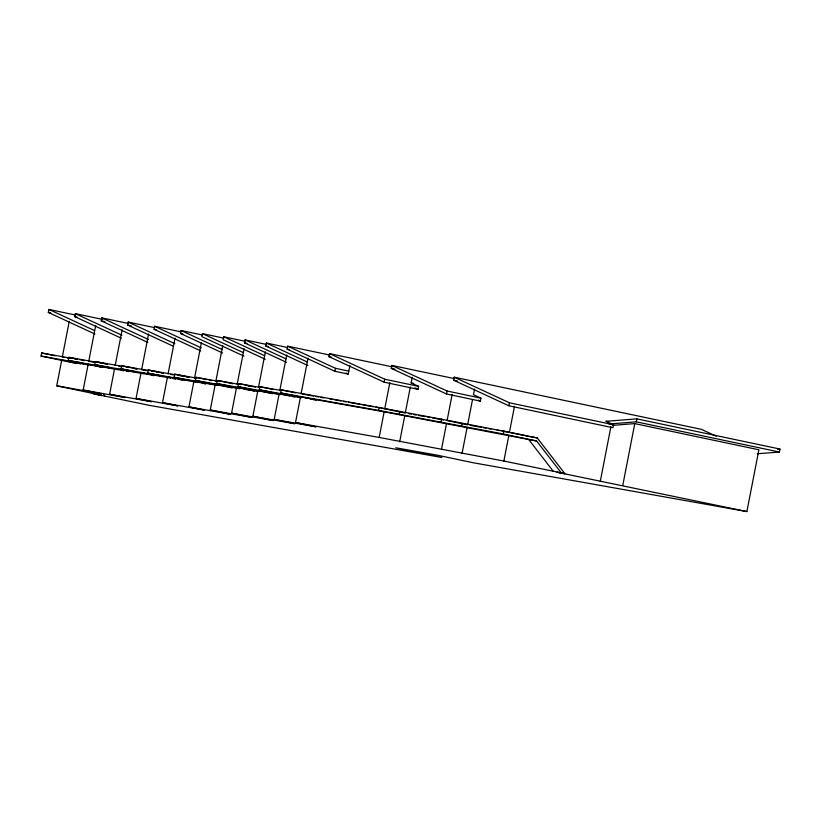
<?xml version="1.0" encoding="UTF-8"?>
<svg xmlns="http://www.w3.org/2000/svg" width="821" height="821" viewBox="0 0 821 821"><rect width="100%" height="100%" fill="white"/><g stroke="black" fill="none" stroke-linecap="round" stroke-linejoin="round"><path stroke-width="1.23" d="M94.949 334.024L48.326 312.421L48.901 309.435L75.204 314.987M63.125 360.706L41.05 356.047L41.645 352.979L71.725 358.336M99.721 393.208L101.27 395.199L56.721 385.798L61.708 360.173L88.771 364.996M69.251 321.339L62.304 357.094L64.767 357.535M121.385 338.231L74.762 316.629L75.347 313.653L102.717 319.431M41.05 356.047L83.66 363.652L68.276 360.409L68.872 357.33L97.176 362.379M56.721 385.798L98.551 393.259L83.167 390.016L88.145 364.38L113.986 368.988M95.698 325.547L88.75 361.312L94.897 362.41M147.831 342.449L101.209 320.847L101.783 317.871L127.994 323.392M68.276 360.409L110.106 367.87L94.723 364.616L95.318 361.548L123.612 366.587M83.167 390.016L124.997 397.477L109.614 394.234L114.591 368.598L144.116 373.863M115.186 365.519L122.144 329.765M173.139 346.134L127.655 325.065L128.23 322.078L154.502 327.62M94.723 364.616L136.553 372.077L121.159 368.834L121.765 365.756L148.827 370.589M109.614 394.234L151.444 401.695L136.05 398.442L141.038 372.816L170.563 378.081M148.58 333.983L141.633 369.737L146.549 370.61M200.714 350.875L154.091 329.272L154.676 326.296L181 331.848M121.159 368.834L162.989 376.295L147.606 373.052L148.201 369.973L175.273 374.797M136.05 398.442L177.88 405.902L162.496 402.659L167.474 377.024L195.778 382.073M168.079 373.955L175.027 338.19M222.614 352.989L180.538 333.49L181.113 330.504L202.335 334.989M147.606 373.052L189.435 380.513L174.052 377.26L174.647 374.191L196.794 378.132M223.702 338.129L202.428 333.644L201.853 336.62L243.929 356.119M162.496 402.659L204.326 410.12L188.943 406.877L193.92 381.242L217.298 385.408M194.515 378.163L201.473 342.408M174.052 377.26L215.882 384.721L195.367 380.39L195.962 377.321L218.109 381.272M245.058 341.269L223.743 336.774L223.168 339.75L265.245 359.249M188.943 406.877L230.773 414.328L210.248 410.007L215.235 384.372L239.845 388.764M215.831 381.293L222.778 345.538M195.367 380.39L237.197 387.851L216.682 383.53L217.278 380.451L240.656 384.618M286.56 362.379L244.484 342.88L245.058 339.904L266.394 344.41M210.248 410.007L252.078 417.468L231.563 413.137L236.551 387.502L258.697 391.453M237.146 384.433L244.094 348.668M216.682 383.53L258.512 390.991L237.987 386.66L238.593 383.581L259.508 387.317M307.875 365.509L265.799 346.021L266.373 343.034L287.637 347.529M231.563 413.137L273.393 420.598L252.878 416.268L257.866 390.642L280.012 394.583M258.461 387.563L265.409 351.809M237.987 386.66L279.817 394.121L259.303 389.79L259.908 386.712L280.823 390.447M349.89 365.427L348.207 374.099L334.865 371.277L287.114 349.151L287.689 346.175L329.047 354.898M252.878 416.268L294.708 423.728L274.193 419.398L279.181 393.772L301.328 397.723M279.776 390.693L286.724 354.939M259.303 389.79L301.133 397.251L280.618 392.92L281.223 389.852C366.689 405.143 452.104 420.752 537.211 437.921L564.858 473.645L557.018 472.239L746.884 511.565L758.891 449.785L634.777 423.605L612.394 425.37M274.193 419.398L316.023 426.858L295.509 422.538L300.496 396.902L384.156 411.824L536.616 441L561.297 472.886L564.858 473.645M301.091 393.823L308.039 358.069M412.234 377.219L411.126 382.904L418.577 386.352L417.992 389.328L384.146 382.186L328.934 356.612L329.519 353.625L392.181 366.843M334.865 371.277L335.45 368.301L287.689 346.175M536.616 441L503.345 433.981L378.655 410.408L379.261 407.329M384.146 382.186L384.721 379.21L329.519 353.625M474.579 389.01L473.471 394.685L480.921 398.144L480.336 401.12L446.491 393.977L391.289 368.393L391.863 365.417L454.413 378.614M561.297 472.886L503.858 461.033L379.169 437.449L384.156 411.824M410.336 387.009L405.266 413.076L384.751 408.745L389.821 382.678M399.17 414.738L399.776 411.66M399.683 441.78L404.671 416.155M441 422.199L441.606 419.12M446.491 393.977L447.065 391.001L391.863 365.417M757.219 453.787L779.375 452.032L779.95 449.046L636.85 418.864L606.083 421.296L613.533 424.744L612.948 427.731L508.835 405.769L453.633 380.185L454.208 377.208L701.421 429.352L716.199 436.208M441.513 449.241L446.501 423.605M452.166 394.46L447.096 420.537L467.611 424.857L472.455 399.919M461.515 426.52L462.12 423.451M462.028 453.572L467.016 427.936M503.345 433.981L503.95 430.912M508.835 405.769L509.41 402.783L454.208 377.208M503.858 461.033L508.846 435.397M514.51 406.251L509.441 432.318L502.062 431.004M600.284 481.373L610.927 426.592M622.77 485.375L634.777 423.605M609.1 423.995L636.275 421.84L636.85 418.864M777.487 449.241L779.95 449.046M302.333 394.049L313.581 396.05M316.075 396.502L318.569 396.943M321.073 397.395L323.566 397.836M329.806 398.944L332.31 399.396M334.804 399.837L341.043 400.956M343.547 401.397L346.041 401.838M348.535 402.29L359.772 404.291M362.277 404.743L373.514 406.744M376.008 407.185L378.502 407.637M381.006 408.078L384.751 408.745M408.95 413.733L411.413 414.174M413.876 414.615L416.339 415.046M418.802 415.488L424.95 416.586M427.413 417.027L429.865 417.458M432.328 417.899L443.402 419.88M470.074 425.299L481.147 427.279M483.6 427.71L486.063 428.152M488.526 428.593L490.989 429.034M497.136 430.132L499.599 430.563M248.034 385.932L250.497 386.373M529.371 436.526L537.211 437.921M280.618 392.92L378.655 410.408M177.736 375.238L183.883 376.336M186.346 376.777L188.799 377.208M151.29 371.02L153.753 371.461M156.206 371.903L158.669 372.344M161.132 372.775L163.595 373.216L161.224 372.724M170.532 374.386L172.995 374.828M126.075 367.028L128.538 367.469M134.685 368.567L137.148 369.009L121.765 365.756M118.881 366.176L121.344 366.618M99.628 362.82L102.091 363.251M104.554 363.693L107.017 364.134M74.239 358.787L76.743 359.239M67.219 357.977L69.682 358.408M203.156 383.386L205.619 383.828M173.026 378.522L175.478 378.953M151.495 375.176L153.958 375.618M116.449 369.429L118.901 369.871M121.364 370.312L123.827 370.743M99.844 366.977L102.307 367.408L88.145 364.38M69.262 361.999L71.694 362.441M74.136 362.872L76.579 363.313L61.708 360.173M295.509 422.538L379.169 437.449M92.404 391.904L93.943 393.895L101.27 395.199M93.943 393.895L149.042 405.276L441.852 457.492L395.743 447.773L437.572 455.234L473.419 462.787L746.884 511.565M453.633 380.185L457.389 380.975M391.289 368.393L395.034 369.193M328.934 356.612L331.448 357.135M636.275 421.84L779.375 452.032M287.114 349.151L289.618 349.674M265.799 346.021L268.293 346.544M244.484 342.88L246.988 343.414M606.083 421.296L608.577 421.82M180.538 333.49L183.032 334.014M509.41 402.783L613.533 424.744M411.126 382.904L413.63 383.428M447.065 391.001L480.921 398.144M154.091 329.272L156.606 329.806M335.45 368.301L348.781 371.113M384.721 379.21L418.577 386.352M127.655 325.065L131.401 325.855M101.209 320.847L104.955 321.637M74.762 316.629L77.256 317.152M48.326 312.421L50.83 312.945M510.683 432.585L528.119 436.259M281.223 389.852L295.704 392.9M259.908 386.712L273.177 389.513M238.593 383.581L255.485 387.143M300.496 396.902L302.908 397.415M305.32 397.918L307.731 398.431M310.143 398.934L316.177 400.217M217.278 380.451L232.969 383.756M279.181 393.772L290.039 396.061M292.45 396.574L294.862 397.077M195.962 377.321L206.82 379.61M209.232 380.123L211.654 380.626M257.866 390.642L272.346 393.69M174.647 374.191L188.851 377.188M236.551 387.502L241.374 388.528M243.786 389.031L249.82 390.303M252.242 390.817L254.654 391.319M148.201 369.973L158.853 372.221M215.235 384.372L232.127 387.933M193.92 381.242L205.753 383.735M95.318 361.548L107.151 364.042M167.474 377.024L171.025 377.773M173.395 378.276L175.766 378.779M178.126 379.271L182.867 380.277M68.872 357.33L77.164 359.075M79.524 359.577L84.265 360.573M141.038 372.816L154.05 375.556M41.645 352.979L55.14 355.821M114.591 368.598L124.063 370.599M126.424 371.092L128.794 371.595M65.577 361.23L68.03 361.743M478.212 400.135L480.336 401.12M414.8 387.851L417.992 389.328M345.939 373.042L348.207 374.099M266.373 343.034L307.311 362.01M245.058 339.904L285.995 358.88M223.743 336.774L264.68 355.739M202.428 333.644L243.365 352.609M181.113 330.504L222.06 349.479M154.676 326.296L201.299 347.899M128.23 322.078L174.852 343.681M101.783 317.871L148.416 339.473M75.347 313.653L121.97 335.255M48.901 309.435L94.384 330.514M528.765 439.604L553.457 471.49M78.662 362.143L80.14 364.062M103.282 393.957L104.821 395.948M71.396 360.912L72.925 362.892M95.975 392.664L97.504 394.644"/></g></svg>
